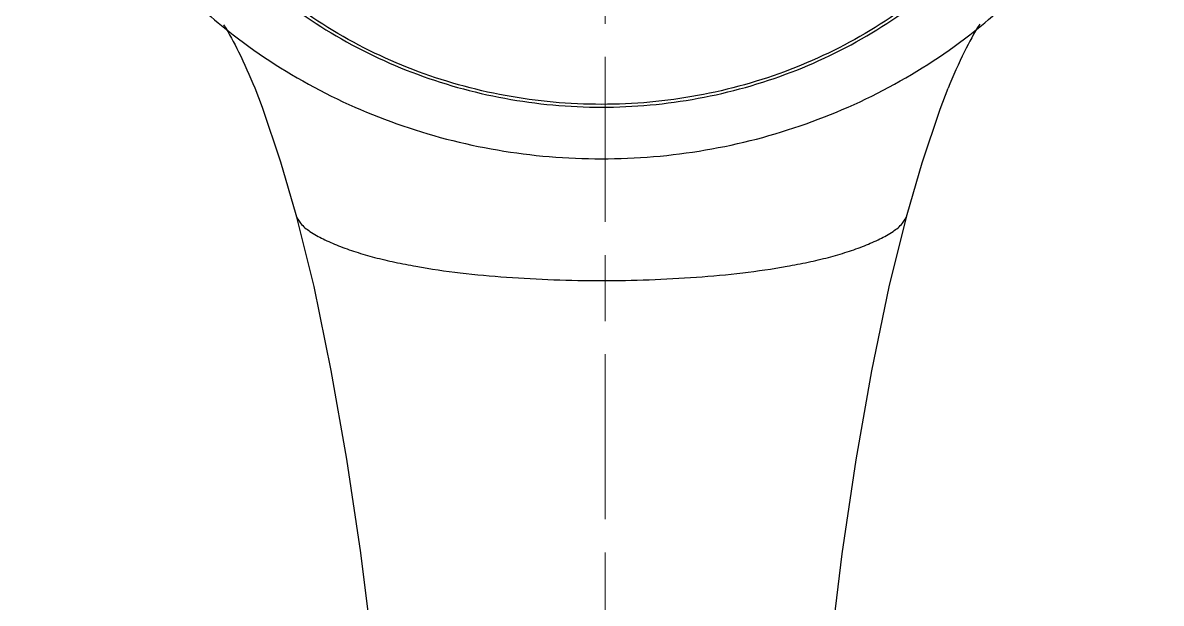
# Model space of a CAD drawing. Header units: millimetres. Extents: x 5308 to 9632, y 1173 to 3839.
# Drawn here: x 8965.1 to 9034, y 3528.8 to 3563.9 of the extents above; entities that cross this region are included whole.
import ezdxf

# ---------------------------------------------------------------- set-up
doc = ezdxf.new("R2010")
doc.units = ezdxf.units.MM
doc.header["$LTSCALE"] = 4
doc.linetypes.add('CENTER', pattern=[2.25, 1.25, -0.25, 0.5, -0.25])
doc.linetypes.add('CENTER2', pattern=[28.575, 19.05, -3.175, 3.175, -3.175])
doc.layers.get('0').update_dxf_attribs({"linetype": 'CONTINUOUS'})
doc.layers.add('Cneter', color=1, linetype='CENTER2', lineweight=13)

# ---------------------------------------------------------------- blocks, each defined once
blk = doc.blocks.new("rodskjfkldsjf'")
at = {"color": 7, "linetype": 'Continuous'}
for p, q in [((8711.656, 2648.154), (8711.654, 2648.154)), ((8711.654, 2611.169), (8711.656, 2611.169))]:
    blk.add_line(p, q, dxfattribs=at)
for points in [[(8711.656, 2648.154), (8708.53, 2649.054), (8705.272, 2650.143), (8704.015, 2650.629)], [(8746.259, 2642.762), (8744.561, 2642.892), (8738.199, 2643.495), (8732.193, 2644.23), (8726.511, 2645.079), (8721.119, 2646.024), (8716.023, 2647.068), (8711.654, 2648.154)], [(8711.654, 2611.17), (8716.011, 2612.253), (8721.094, 2613.294), (8726.472, 2614.238), (8732.139, 2615.085), (8738.129, 2615.821), (8744.471, 2616.424)], [(8703.995, 2608.684), (8705.163, 2609.139), (8708.466, 2610.249), (8711.656, 2611.169)]]:
    blk.add_lwpolyline(points, dxfattribs=at)
for points, knots in [([(8700.055, 2652.844), (8698.992, 2654.126), (8696.686, 2656.53), (8692.746, 2659.569), (8688.421, 2661.96), (8685.333, 2663.088), (8683.762, 2663.525)], [0, 0, 0, 0, 0.252745, 0.503497, 0.752478, 1, 1, 1, 1]), ([(8705.154, 2629.661), (8705.154, 2631.621), (8704.798, 2635.538), (8703.213, 2641.188), (8700.636, 2646.403), (8697.163, 2650.98), (8692.924, 2654.743), (8688.08, 2657.544), (8682.817, 2659.272), (8677.339, 2659.856), (8671.861, 2659.272), (8666.597, 2657.544), (8661.753, 2654.743), (8657.515, 2650.98), (8654.042, 2646.403), (8651.465, 2641.188), (8649.88, 2635.538), (8649.523, 2631.621), (8649.523, 2629.661)], [0, 0, 0, 0, 0.064797, 0.129248, 0.193068, 0.256049, 0.31811, 0.379308, 0.439837, 0.500001, 0.560165, 0.620693, 0.681891, 0.743951, 0.806931, 0.870751, 0.935203, 1, 1, 1, 1]), ([(8649.693, 2629.661), (8649.693, 2631.609), (8650.047, 2635.502), (8651.623, 2641.118), (8654.184, 2646.301), (8657.636, 2650.85), (8661.848, 2654.59), (8666.663, 2657.375), (8671.894, 2659.091), (8677.339, 2659.672), (8682.784, 2659.091), (8688.015, 2657.374), (8692.829, 2654.59), (8697.042, 2650.85), (8700.494, 2646.301), (8703.055, 2641.118), (8704.631, 2635.502), (8704.985, 2631.609), (8704.985, 2629.661)], [0, 0, 0, 0, 0.064797, 0.129248, 0.193068, 0.256049, 0.31811, 0.379308, 0.439837, 0.500001, 0.560165, 0.620693, 0.681891, 0.743951, 0.806931, 0.870751, 0.935203, 1, 1, 1, 1]), ([(8708.281, 2629.661), (8708.281, 2631.767), (8707.925, 2635.978), (8706.335, 2642.092), (8703.738, 2647.81), (8701.374, 2651.253), (8700.055, 2652.844)], [0, 0, 0, 0, 0.251992, 0.503109, 0.752628, 1, 1, 1, 1]), ([(8700.135, 2652.542), (8700.666, 2652.201), (8701.941, 2651.517), (8703.263, 2650.936), (8704.015, 2650.629)], [0, 0, 0, 0, 0.437292, 1, 1, 1, 1]), ([(8711.656, 2611.169), (8711.85, 2611.222), (8712.253, 2611.46), (8712.731, 2612.056), (8713.161, 2612.844), (8713.566, 2613.774), (8713.938, 2614.816), (8714.266, 2615.954), (8714.548, 2617.172), (8714.882, 2618.898), (8715.215, 2621.152), (8715.464, 2623.938), (8715.619, 2626.786), (8715.671, 2629.663), (8715.619, 2632.539), (8715.464, 2635.387), (8715.215, 2638.173), (8714.881, 2640.426), (8714.547, 2642.152), (8714.266, 2643.37), (8713.938, 2644.508), (8713.566, 2645.549), (8713.161, 2646.479), (8712.731, 2647.268), (8712.253, 2647.863), (8711.849, 2648.101), (8711.656, 2648.154)], [0, 0, 0, 0, 0.01551, 0.03492, 0.058423, 0.084725, 0.113249, 0.143821, 0.176169, 0.209804, 0.279639, 0.352077, 0.425779, 0.500026, 0.574271, 0.647969, 0.720402, 0.790229, 0.82386, 0.856203, 0.88677, 0.91529, 0.941587, 0.965086, 0.984493, 1, 1, 1, 1]), ([(8649.523, 2629.661), (8649.523, 2627.702), (8649.88, 2623.785), (8651.465, 2618.135), (8654.042, 2612.92), (8657.515, 2608.343), (8661.753, 2604.58), (8666.597, 2601.779), (8671.861, 2600.051), (8677.339, 2599.467), (8682.817, 2600.051), (8688.08, 2601.779), (8692.924, 2604.58), (8697.163, 2608.343), (8700.636, 2612.92), (8703.213, 2618.135), (8704.798, 2623.785), (8705.154, 2627.702), (8705.154, 2629.661)], [0, 0, 0, 0, 0.064797, 0.129248, 0.193068, 0.256049, 0.31811, 0.379308, 0.439837, 0.500001, 0.560165, 0.620693, 0.681891, 0.743951, 0.806931, 0.870751, 0.935203, 1, 1, 1, 1]), ([(8704.985, 2629.661), (8704.985, 2627.714), (8704.631, 2623.821), (8703.055, 2618.205), (8700.494, 2613.022), (8697.042, 2608.473), (8692.829, 2604.733), (8688.015, 2601.948), (8682.784, 2600.232), (8677.339, 2599.651), (8671.894, 2600.232), (8666.663, 2601.949), (8661.848, 2604.733), (8657.636, 2608.473), (8654.184, 2613.022), (8651.623, 2618.205), (8650.047, 2623.821), (8649.693, 2627.714), (8649.693, 2629.661)], [0, 0, 0, 0, 0.064797, 0.129248, 0.193068, 0.256049, 0.31811, 0.379308, 0.439837, 0.500001, 0.560165, 0.620693, 0.681891, 0.743951, 0.806931, 0.870751, 0.935203, 1, 1, 1, 1]), ([(8700.054, 2606.478), (8701.373, 2608.069), (8703.738, 2611.512), (8706.334, 2617.23), (8707.925, 2623.344), (8708.281, 2627.556), (8708.281, 2629.661)], [0, 0, 0, 0, 0.247373, 0.496892, 0.74801, 1, 1, 1, 1]), ([(8700.167, 2606.802), (8700.693, 2607.137), (8701.952, 2607.809), (8703.255, 2608.382), (8703.995, 2608.684)], [0, 0, 0, 0, 0.438506, 1, 1, 1, 1]), ([(8666.641, 2595.95), (8668.113, 2595.512), (8671.123, 2594.853), (8675.73, 2594.548), (8680.333, 2594.932), (8684.836, 2595.998), (8689.151, 2597.723), (8693.192, 2600.068), (8696.879, 2602.986), (8699.049, 2605.266), (8700.054, 2606.478)], [0, 0, 0, 0, 0.12417, 0.248094, 0.372033, 0.496248, 0.620978, 0.746427, 0.87274, 1, 1, 1, 1])]:
    blk.add_open_spline(points, degree=3, knots=knots, dxfattribs=at)

msp = doc.modelspace()

# ---------------------------------------------------------------- linework, layer by layer
at = {"layer": 'Cneter', "linetype": 'CENTER', "ltscale": 2}
msp.add_open_spline([(9000.321, 3609.654), (9000.321, 3560.387), (9000.321, 3292.644)], degree=1, knots=[0, 0, 0.9078632, 0.9805334, 0.9805334], dxfattribs=at)

# ---------------------------------------------------------------- block references
at = {"color": 0, "rotation": 270}
msp.add_blockref("rodskjfkldsjf'", (6370.433, 12263.961), dxfattribs=at)

doc.saveas('drawing.dxf')
